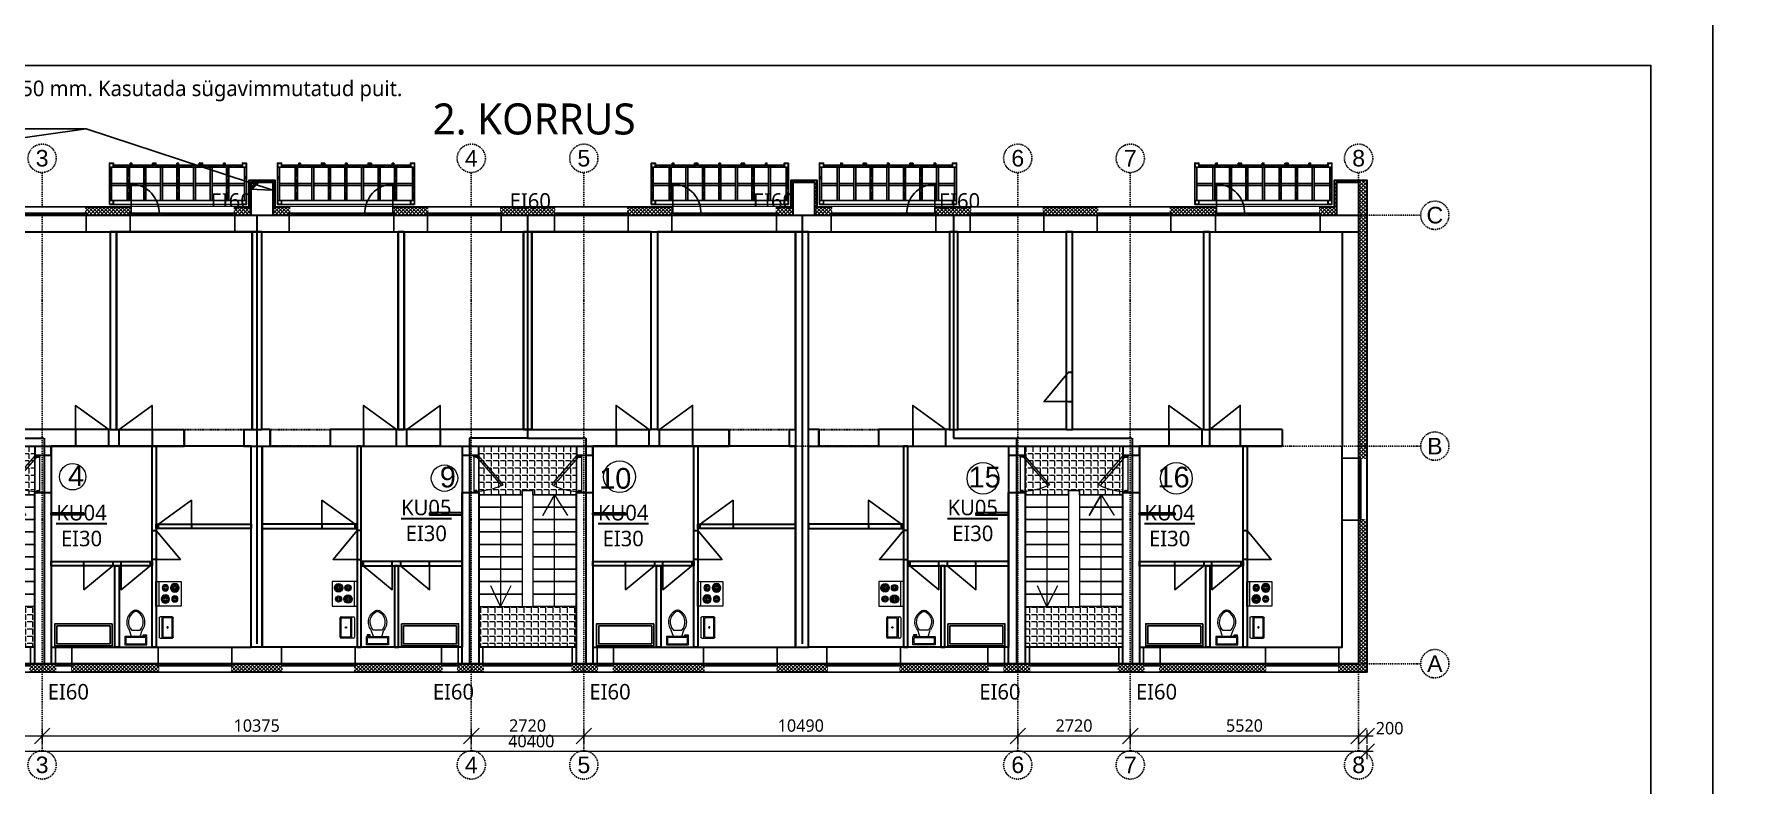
# Model space of a CAD drawing. Header units: millimetres. Extents: x 83708 to 840243643, y 645190 to 956201.
# Drawn here: x 324673 to 366279, y 892768 to 910901 of the extents above; entities that cross this region are included whole.
import ezdxf
from ezdxf import colors
from ezdxf.entities.mleader import LeaderData, LeaderLine
from ezdxf.math import Vec2, Vec3

# ---------------------------------------------------------------- set-up
doc = ezdxf.new("R2010")
doc.units = ezdxf.units.MM
doc.header["$PDMODE"] = 2
doc.header["$PDSIZE"] = 5
for name, pattern in [('CENTER', [50.8, 31.75, -6.35, 6.35, -6.35]), ('DASHDOTX2', [50.8, 25.4, -12.7, 0, -12.7]), ('DASHED', [0.75, 0.5, -0.25])]:
    doc.linetypes.add(name, pattern=pattern)
doc.layers.add('!ESP_Abijoon', color=6, linetype='Continuous', plot=False)
doc.layers.add('!ESP_no_print', color=252, linetype='Continuous', plot=False)
for name, color, linetype in [('!ESP_Avatäited plaanil', 7, 'Continuous'), ('!ESP_Mineraalvill', 1, 'Continuous'), ('!ESP_Mõõt', 252, 'Continuous'), ('!ESP_Santehnikajamööbel', 252, 'Continuous'), ('!ESP_Tekst', 7, 'Continuous'), ('!ESP_Teljed', 30, 'DASHDOTX2'), ('!ESP_Teras', 5, 'Continuous'), ('!ESP_Viited', 7, 'Continuous')]:
    doc.layers.add(name, color=color, linetype=linetype)
for name, color, linetype, lineweight in [('!ESP_EI60 tuletõkkesektsioon', 1, 'DASHED', 30), ('!ESP_Konstruktsioon lõikes', 7, 'Continuous', 30), ('!ESP_Trepikoda plaanil', 7, 'Continuous', 0), ('AVATÄITED PLAANIDEL', 30, 'Continuous', 9), ('Sein', 7, 'Continuous', 9), ('Sisustus', 252, 'Continuous', 0)]:
    doc.layers.add(name, color=color, linetype=linetype, lineweight=lineweight)
doc.layers.add('Plaaditav ala', color=7, linetype='Continuous', lineweight=5, true_color=0x58ba48)
doc.styles.add('Annotative', font='malgunsl.ttf', dxfattribs={"height": 2})
doc.styles.add('Arial', font='arial.ttf')
doc.styles.get("Standard").update_dxf_attribs({"font": 'arial.ttf', "height": 2})
doc.dimstyles.new('Annotative', dxfattribs={"dimtxt": 2.5, "dimasz": 2.5, "dimexe": 1.25, "dimexo": 0.625, "dimtad": 1, "dimdec": 0, "dimrnd": 5, "dimtxsty": 'Annotative', "dimblk": 'OBLIQUE', "dimcen": 0, "dimdle": 1, "dimadec": 0, "dimazin": 0, "dimtfac": 1, "dimtdec": 0, "dimtmove": 0, "dimatfit": 3, "dimfxl": 1, "dimfxlon": 1, "dimarcsym": 1})

# ---------------------------------------------------------------- blocks, each defined once
blk = doc.blocks.new('Toilet - top')
at = {"lineweight": 0}
for p, q in [((-10, -8.5), (-8, -8.5)), ((-10, -9.5), (-10, -8.5)), ((-7, -9.5), (-10, -9.5)), ((-8, -8.5), (-8, -8)), ((-7, -8), (-7, -9.5)), ((-4, -8), (-6, -14)), ((4, -14), (-4, -14)), ((4, -8), (6, -14)), ((9.5, -6), (9.5, -2))]:
    blk.add_line(p, q, dxfattribs=at)
blk.add_lwpolyline([(10.5, -8), (10.5, 0), (-10.5, 0), (-10.5, -8)], close=True, dxfattribs=at)
for points in [[(-9.5, -2), (-9.5, -6)], [(8.5, -1), (-8.5, -1)], [(-8.5, -7), (8.5, -7)]]:
    blk.add_lwpolyline(points, dxfattribs=at)
for centre, radius, start, end in [((-8.6, -1.9), 0.884, 81.8699, 188.1301), ((-8.6, -6.1), 0.884, 171.8699, 278.1301), ((3.5, -21.6), 12.2, 141.4691, 247.9714), ((4.2, -21.8), 11.3, 136.3677, 238.9468), ((-3.5, -21.6), 12.2, 292.0284, 38.5307), ((-4.2, -21.8), 11.3, 301.053, 43.6321), ((8.6, -1.9), 0.884, 351.8699, 98.1301), ((8.6, -6.1), 0.884, 261.8699, 8.1301), ((0, -27.9), 4, 245.7318, 294.2682), ((0, -29), 4, 254.8605, 285.1395)]:
    blk.add_arc(centre, radius, start, end, dxfattribs=at)
blk = doc.blocks.new('A$Cc606a28b')
for points in [[(-1382, 535), (0, 535), (0, 0), (-1382, 0)], [(-1332, 485), (-50, 485), (-50, 50), (-1332, 50)]]:
    blk.add_lwpolyline(points, close=True)
blk = doc.blocks.new('Sink-single - 30 in top')
at = {"layer": '!ESP_Santehnikajamööbel', "lineweight": 0}
blk.add_line((-15, -3.999996), (15, -3.999996), dxfattribs=at)
for points in [[(-13.5, 0), (13.5, 0)], [(-15, -18.499996), (-15, -1.5)], [(-13.5, -17.499996), (-13.5, -6.499996)], [(13.5, -19.999996), (-13.5, -19.999996)], [(-12.5, -5.499996), (12.5, -5.499996)], [(12.5, -18.499996), (-12.5, -18.499996)], [(13.5, -6.499996), (13.5, -17.499996)], [(15, -1.5), (15, -18.499996)]]:
    blk.add_lwpolyline(points, dxfattribs=at)
for radius in [1, 0.5]:
    blk.add_circle((0, -11.999996), radius, dxfattribs=at)
for centre, radius, start, end in [((-13.5, -1.5), 1.5, 90, 180), ((-13.5, -18.499996), 1.5, 180, 270), ((-12.5, -6.499996), 1, 90, 180), ((-12.5, -17.499996), 1, 180, 270), ((12.5, -6.499996), 1, 0, 90), ((12.5, -17.499996), 1, 270, 0), ((13.5, -1.5), 1.5, 0, 90), ((13.5, -18.499996), 1.5, 270, 0)]:
    blk.add_arc(centre, radius, start, end, dxfattribs=at)
blk = doc.blocks.new('plt')
at = {"lineweight": 0}
blk.add_line((-89740, 177104), (-89740, 177695), dxfattribs=at)
blk.add_lwpolyline([(-90273, 177104), (-89663, 177104), (-89663, 177695), (-90273, 177695)], close=True, dxfattribs=at)
for centre, radius in [((-90121, 177543), 102), ((-90121, 177543), 76.2), ((-90121, 177273), 76.2), ((-90121, 177543), 50.8), ((-90121, 177273), 50.8), ((-90121, 177543), 25.4), ((-90121, 177273), 25.4), ((-89892, 177273), 102), ((-89892, 177543), 76.2), ((-89892, 177273), 76.2), ((-89892, 177543), 50.8), ((-89892, 177273), 50.8), ((-89892, 177543), 25.4), ((-89892, 177273), 25.4)]:
    blk.add_circle(centre, radius, dxfattribs=at)
blk = doc.blocks.new('A$Cb20d89c2')
at = {"lineweight": 0}
blk.add_blockref('A$Cc606a28b', (-89, 84), dxfattribs=at)
at = {"layer": 'Sisustus'}
blk.add_blockref('plt', (87133, -176055), dxfattribs=at)
for name, p, xscale, yscale, zscale, rotation in [('Toilet - top', (-2046, 109), -25.39999999999418, 25.39999999999418, 25.4, 180), ('Sink-single - 30 in top', (-2606, 530), 17.14500000000407, 17.14500000000407, 17.14500000000407, 270)]:
    blk.add_blockref(name, p, dxfattribs=dict(at, xscale=xscale, yscale=yscale, zscale=zscale, rotation=rotation))
blk = doc.blocks.new('A$C7043d8c8')
at = {"layer": '!ESP_Avatäited plaanil'}
blk.add_lwpolyline([(0, 0), (-800, 583), (-800, -28)], dxfattribs=at)
at = {"layer": '!ESP_Konstruktsioon lõikes'}
blk.add_lwpolyline([(-800, 0), (-800, -400), (0, -400), (0, 0)], dxfattribs=at)
blk = doc.blocks.new('A$Cef77760f')
at = {"layer": '!ESP_Teljed'}
for points in [[(-31825, -2104), (-31825, 11875)], [(-21450, -2104), (-21450, 11875)], [(-18730, -2104), (-18730, 11875)], [(-8240, -2104), (-8240, 11875)], [(-5520, -2104), (-5520, 11875)], [(0, -2104), (0, 11875)], [(-42300, 10840), (1500, 10840)], [(1500, 5260), (-42300, 5260)], [(1500, 0), (-42300, 0)]]:
    blk.add_lwpolyline(points, dxfattribs=at)
for centre in [(-31825, 12217), (-21450, 12217), (-18730, 12217), (-8240, 12217), (-5520, 12217), (0, 12217), (1842, 10840), (1842, 5260), (1842, 0), (-31825, -2446), (-21450, -2446), (-18730, -2446), (-8240, -2446), (-5520, -2446), (0, -2446)]:
    blk.add_circle(centre, 342, dxfattribs=at)
at = {"layer": '!ESP_Teljed', "char_height": 400, "width": 684.66, "attachment_point": 5, "style": 'Arial'}
for s, insert in [('3', (-31825, 12217)), ('4', (-21450, 12217)), ('5', (-18730, 12217)), ('6', (-8240, 12217)), ('7', (-5520, 12217)), ('8', (0, 12217)), ('C', (1842, 10840)), ('B', (1842, 5260)), ('A', (1842, 0)), ('3', (-31825, -2446)), ('4', (-21450, -2446)), ('5', (-18730, -2446)), ('6', (-8240, -2446)), ('7', (-5520, -2446)), ('8', (0, -2446))]:
    blk.add_mtext(s, dxfattribs=dict(at, insert=insert))
blk = doc.blocks.new('A$C465a11ed')
at = {"layer": '!ESP_Avatäited plaanil'}
blk.add_lwpolyline([(0, 100), (-700, 683), (-700, 72)], dxfattribs=at)
at = {"layer": '!ESP_Konstruktsioon lõikes'}
blk.add_lwpolyline([(-700, 100), (-700, 0), (0, 0), (0, 100)], dxfattribs=at)
blk = doc.blocks.new('A$Ced9abb52')
at = {"layer": '!ESP_Avatäited plaanil'}
for points in [[(-2590, 2970), (-3390, 3553), (-3390, 2942)], [(-2540, 2820), (-3123, 2120), (-2512, 2120)]]:
    blk.add_lwpolyline(points, dxfattribs=at)
at = {"layer": '!ESP_Konstruktsioon lõikes'}
for points in [[(-4835, 4860), (0, 4860), (0, 0), (-4835, 0)], [(-2440, 4860), (-2540, 4860), (-2540, 0), (-2440, 0)], [(-4835, 2970), (-4835, 2870), (-2540, 2870), (-2540, 2970)], [(-790, 3251), (-790, 3201), (0, 3201), (0, 3251)], [(-2440, 2070), (-2440, 1970), (0, 1970), (0, 2070)], [(-1540, 1970), (-1640, 1970), (-1640, 0), (-1540, 0)]]:
    blk.add_lwpolyline(points, close=True, dxfattribs=at)
for points in [[(-3390, 2970), (-3390, 2870), (-2590, 2870), (-2590, 2970)], [(-2540, 2120), (-2440, 2120), (-2440, 2820), (-2540, 2820)]]:
    blk.add_lwpolyline(points, dxfattribs=at)
at = {"lineweight": 0, "rotation": 180}
for p in [(-2390, 2070), (-1490, 2070)]:
    blk.add_blockref('A$C465a11ed', p, dxfattribs=at)
blk = doc.blocks.new('A$C101496a2')
blk.add_wipeout([(-1780, -320), (0, -320), (0, -370), (-25, -370), (-25, -520), (-1755, -520), (-1755, -370), (-1780, -370)])
at = {"layer": '!ESP_Avatäited plaanil'}
for points in [[(-1780, 80), (-1780, -320), (-1780, -370), (-1730, -370), (-1730, -320), (-1780, -320), (0, -320), (0, 80), (0, -320), (0, -370), (-50, -370), (-50, -320), (-50, -370), (-1730, -370), (-1730, -345), (-50, -345)], [(-1755, -520), (-25, -520)]]:
    blk.add_lwpolyline(points, dxfattribs=at)
blk = doc.blocks.new('A$C3a8d00b1')
blk.add_wipeout([(0, -320), (400, -320), (400, -370), (375, -370), (375, -520), (25, -520), (25, -370), (0, -370)])
at = {"layer": '!ESP_Avatäited plaanil'}
for points in [[(0, 80), (0, -320), (0, -370), (50, -370), (50, -320), (0, -320), (400, -320), (400, 80), (400, -320), (400, -370), (350, -370), (350, -320), (350, -370), (50, -370), (50, -345), (350, -345)], [(25, -520), (375, -520)]]:
    blk.add_lwpolyline(points, dxfattribs=at)
blk = doc.blocks.new('A$Cbc4ac388')
blk.add_wipeout([(-200, -750), (-200, 750), (-150, 750), (-150, 725), (0, 725), (0, -725), (-150, -725), (-150, -750)])
at = {"layer": '!ESP_Avatäited plaanil'}
for points in [[(-600, -750), (-200, -750), (-150, -750), (-150, -700), (-200, -700), (-200, -750), (-200, 750), (-600, 750), (-200, 750), (-150, 750), (-150, 700), (-200, 700), (-150, 700), (-150, -700), (-175, -700), (-175, 700)], [(0, -725), (0, 725)]]:
    blk.add_lwpolyline(points, dxfattribs=at)
blk = doc.blocks.new('A$C79e321d3')
blk.add_wipeout([(2530, 0), (0, 0), (0, 50), (25, 50), (25, 200), (2505, 200), (2505, 50), (2530, 50)])
at = {"layer": '!ESP_Avatäited plaanil'}
for points in [[(2530, -400), (2530, 0), (2530, 50), (2480, 50), (2480, 0), (2530, 0), (0, 0), (0, -400), (0, 0), (0, 50), (50, 50), (50, 0), (50, 50), (2480, 50), (2480, 25), (800, 25)], [(700, 25), (50, 25)]]:
    blk.add_lwpolyline(points, dxfattribs=at)
blk.add_lwpolyline([(25, 50), (25, 750, -0.429169), (700, 25), (50, 25)], format="xyb")
for points in [[(700, 0), (750, 0), (750, 50), (700, 50)], [(750, 0), (800, 0), (800, 50), (750, 50)]]:
    blk.add_lwpolyline(points, close=True)
blk = doc.blocks.new('A$Cfe1c92e5')
at = {"lineweight": 0, "xscale": -1}
for name, p in [('A$C79e321d3', (3460, 0)), ('A$C79e321d3', (16680, 0)), ('A$C79e321d3', (29780, 0)), ('A$Cbc4ac388', (-200, -6620)), ('A$C3a8d00b1', (5135, -10520)), ('A$C101496a2', (13962, -10520)), ('A$C3a8d00b1', (18230, -10520)), ('A$C101496a2', (27145, -10520)), ('A$C3a8d00b1', (31440, -10520)), ('A$C101496a2', (37745, -10520))]:
    blk.add_blockref(name, p, dxfattribs=at)
at = {"lineweight": 0}
for name, p in [('A$C79e321d3', (10300, 0)), ('A$C79e321d3', (23400, 0)), ('A$C79e321d3', (36540, 0)), ('A$Cbc4ac388', (40200, -6620)), ('A$C101496a2', (2495, -10520)), ('A$C3a8d00b1', (8495, -10520)), ('A$C101496a2', (12762, -10520)), ('A$C3a8d00b1', (21590, -10520)), ('A$C101496a2', (25945, -10520)), ('A$C3a8d00b1', (34800, -10520))]:
    blk.add_blockref(name, p, dxfattribs=at)
at = {"lineweight": 0, "rotation": 180}
for p in [(4390, -320), (7460, -320), (17490, -320), (20560, -320), (30610, -320), (33680, -320)]:
    blk.add_blockref('A$C101496a2', p, dxfattribs=at)
blk = doc.blocks.new('A$C0366626d')
blk.add_wipeout([(-2160, 0), (0, 0), (0, -50), (-25, -50), (-25, -200), (-2135, -200), (-2135, -50), (-2160, -50)])
at = {"layer": '!ESP_Avatäited plaanil'}
for points in [[(-2160, 400), (-2160, 0), (-2160, -50), (-2110, -50), (-2110, 0), (-2160, 0), (0, 0), (0, 400), (0, 0), (0, -50), (-50, -50), (-50, 0), (-50, -50), (-2110, -50), (-2110, -25), (-50, -25)], [(-2135, -200), (-25, -200)]]:
    blk.add_lwpolyline(points, dxfattribs=at)
blk = doc.blocks.new('A$Cc7706974')
at = {"layer": '!ESP_Trepikoda plaanil', "lineweight": 0}
for points in [[(1050, -1175), (0, -1175), (0, -1475), (1050, -1475)], [(525, -1175), (525, -3875)], [(1050, -1075), (1050, -3875)], [(1050, -1075), (1310, -1075)], [(1310, -1075), (1310, -3875)], [(1310, -1175), (2360, -1175)], [(1310, -1175), (2360, -1175), (2360, -1475), (1310, -1475)], [(1835, -3875), (1835, -1175), (1549, -1675), (1835, -1175), (2149, -1675)], [(1050, -1475), (0, -1475), (0, -1775), (1050, -1775)], [(1310, -1475), (2360, -1475), (2360, -1775), (1310, -1775)], [(1050, -1775), (0, -1775), (0, -2075), (1050, -2075)], [(1050, -2075), (0, -2075), (0, -2375), (1050, -2375)], [(1310, -1775), (2360, -1775), (2360, -2075), (1310, -2075)], [(1310, -2075), (2360, -2075), (2360, -2375), (1310, -2375)], [(1050, -2375), (0, -2375), (0, -2675), (1050, -2675)], [(1310, -2375), (2360, -2375), (2360, -2675), (1310, -2675)], [(1050, -2675), (0, -2675), (0, -2975), (1050, -2975)], [(1310, -2675), (2360, -2675), (2360, -2975), (1310, -2975)], [(1050, -2975), (0, -2975), (0, -3275), (1050, -3275)], [(1050, -3275), (0, -3275), (0, -3575), (1050, -3575)], [(1310, -2975), (2360, -2975), (2360, -3275), (1310, -3275)], [(1310, -3275), (2360, -3275), (2360, -3575), (1310, -3575)], [(1050, -3575), (0, -3575), (0, -3875), (1050, -3875)], [(779, -3375), (525, -3875), (293, -3375)], [(1310, -3575), (2360, -3575), (2360, -3875), (1310, -3875)], [(1050, -3875), (1310, -3875)]]:
    blk.add_lwpolyline(points, dxfattribs=at)
blk = doc.blocks.new('A$C60414d2f')
at = {"layer": 'AVATÄITED PLAANIDEL'}
h = blk.add_hatch(dxfattribs=at)
h.set_pattern_fill('ANSI38', color=256, scale=50, angle=90)
h.set_pattern_definition([(135, (-325662.964, -884582.657), (-4.419417382, -4.419417382), []), (225, (-325662.964, -884582.657), (-4.419417382, -13.258252147), [15.625, -9.375])])
h.paths.add_polyline_path([(50, 0), (50, -70), (25, -70), (25, -120), (0, -120), (0, 0)])
h = blk.add_hatch(dxfattribs=at)
h.set_pattern_fill('ANSI38', color=256, scale=50, angle=90)
h.set_pattern_definition([(135, (-326150.322, -884470.0145), (-4.419417382, -4.419417382), []), (225, (-326150.322, -884470.0145), (-4.419417382, -13.258252147), [15.625, -9.375])])
h.paths.add_polyline_path([(850, 0), (850, -70), (875, -70), (875, -120), (900, -120), (900, 0)])
for points in [[(0, 0), (0, -120), (25, -120), (25, -70), (50, -70), (50, 0)], [(708, -713), (25, -120), (50, -77), (733, -669)], [(900, 0), (900, -120), (875, -120), (875, -70), (850, -70), (850, 0)], [(900, -120), (900, -120), (900, 0), (900, 0)]]:
    blk.add_lwpolyline(points, close=True, dxfattribs=at)
blk.add_lwpolyline([(25, -120), (0, -120), (0, 0), (900, 0), (900, -120), (125, -120)], dxfattribs=at)
blk.add_arc((-707, -5), 1586, 335.2449, 355.8422, dxfattribs=at)
blk = doc.blocks.new('A$Cafc8a1d9')
at = {"layer": 'Plaaditav ala', "ltscale": 5}
h = blk.add_hatch(dxfattribs=at)
h.set_pattern_fill('ANGLE', color=256, scale=25, angle=180)
h.set_pattern_definition([(180, (-8821.2, 400), (-2e-14, -174.625), [127, -47.625]), (270, (-8821.2, 400), (174.625, -3e-14), [127, -47.625])])
h.paths.add_polyline_path([(-400, 0), (-2760, 0), (-2760, -1175), (-1710, -1175), (-1710, -1075), (-1450, -1075), (-1450, -1175), (-400, -1175)])
h = blk.add_hatch(dxfattribs=at)
h.set_pattern_fill('ANGLE', color=256, scale=25, angle=180)
h.set_pattern_definition([(180, (0, 0), (-2e-14, -174.625), [127, -47.625]), (270, (0, 0), (174.625, -3e-14), [127, -47.625])])
h.paths.add_polyline_path([(-400, -3875), (-1450, -3875), (-1710, -3875), (-2760, -3875), (-2760, -4860), (-400, -4860)])
at = {"layer": '!ESP_Abijoon', "color": 8}
blk.add_lwpolyline([(-2760, 0), (-2760, -1175), (-1710, -1175), (-1710, -1075), (-1450, -1075), (-1450, -1175), (-400, -1175), (-400, 0), (-2760, 0)], dxfattribs=at)
at = {"layer": '!ESP_Konstruktsioon lõikes'}
blk.add_lwpolyline([(-3160, 0), (-3160, 0), (-3160, -220), (-2760, -220), (-2760, 0), (-400, 0), (-400, -220), (0, -220), (0, 0)], dxfattribs=at)
for points in [[(-3160, -1120), (-2760, -1120), (-2760, -5260), (-3160, -5260)], [(-400, -1120), (0, -1120), (0, -5260), (-400, -5260)], [(-400, -4860), (-2760, -4860), (-2760, -5260), (-400, -5260)]]:
    blk.add_lwpolyline(points, close=True, dxfattribs=at)
at = {"color": 6, "xscale": -1, "rotation": 90}
blk.add_blockref('A$C60414d2f', (-2880, -220), dxfattribs=at)
at = {"color": 6, "rotation": 270}
blk.add_blockref('A$C60414d2f', (-280, -220), dxfattribs=at)
at = {"color": 6}
blk.add_blockref('A$Cc7706974', (-2760, 0), dxfattribs=at)
at = {"layer": '!ESP_EI60 tuletõkkesektsioon', "char_height": 375, "width": 644.01, "attachment_point": 1, "style": 'Annotative'}
for s, insert in [('\\pxqc;{\\LKU05\\P}EI30', (-4350, -1296)), ('\\pxqc;{\\LKU04\\P}EI30', (410, -1421))]:
    blk.add_mtext(s, dxfattribs=dict(at, insert=insert))
at = {"lineweight": 0}
blk.add_blockref('A$C0366626d', (-500, -5260), dxfattribs=at)
blk = doc.blocks.new('_Oblique')
at = {"color": 0, "linetype": 'ByBlock', "lineweight": -2}
blk.add_line((-0.5, -0.5), (0.5, 0.5), dxfattribs=at)
blk = doc.blocks.new('*D837')
at = {"layer": '!ESP_Mõõt', "color": 0, "lineweight": -2, "transparency": 16777216}
for p, q in [((5455, -12435), (5455, -12773)), ((8175, -12435), (8175, -12773)), ((5305, -12585), (8325, -12585))]:
    blk.add_line(p, q, dxfattribs=at)
at = {"layer": 'Defpoints', "color": 0, "transparency": 16777216}
for p in [(5455, -11897), (8175, -11951), (8175, -12585)]:
    blk.add_point(p, dxfattribs=at)
at = {"layer": '!ESP_Mõõt', "color": 0, "lineweight": -2, "transparency": 16777216, "xscale": 375, "yscale": 375, "zscale": 375, "rotation": 180}
blk.add_blockref('_Oblique', (5455, -12585), dxfattribs=at)
at = {"layer": '!ESP_Mõõt', "color": 0, "lineweight": -2, "transparency": 16777216, "xscale": 375, "yscale": 375, "zscale": 375}
blk.add_blockref('_Oblique', (8175, -12585), dxfattribs=at)
at = {"layer": '!ESP_Mõõt', "color": 0, "lineweight": 0, "transparency": 16777216, "insert": (6815, -12336), "char_height": 300, "attachment_point": 5, "style": 'Annotative'}
blk.add_mtext('2720', dxfattribs=at)
blk = doc.blocks.new('*D838')
at = {"layer": '!ESP_Mõõt', "color": 0, "lineweight": -2, "transparency": 16777216}
for p, q in [((8175, -12435), (8175, -12773)), ((18550, -12435), (18550, -12773)), ((8025, -12585), (18700, -12585))]:
    blk.add_line(p, q, dxfattribs=at)
at = {"layer": 'Defpoints', "color": 0, "transparency": 16777216}
for p in [(8175, -11951), (18550, -11896), (18550, -12585)]:
    blk.add_point(p, dxfattribs=at)
at = {"layer": '!ESP_Mõõt', "color": 0, "lineweight": -2, "transparency": 16777216, "xscale": 375, "yscale": 375, "zscale": 375, "rotation": 180}
blk.add_blockref('_Oblique', (8175, -12585), dxfattribs=at)
at = {"layer": '!ESP_Mõõt', "color": 0, "lineweight": -2, "transparency": 16777216, "xscale": 375, "yscale": 375, "zscale": 375}
blk.add_blockref('_Oblique', (18550, -12585), dxfattribs=at)
at = {"layer": '!ESP_Mõõt', "color": 0, "lineweight": 0, "transparency": 16777216, "insert": (13362, -12336), "char_height": 300, "attachment_point": 5, "style": 'Annotative'}
blk.add_mtext('10375', dxfattribs=at)
blk = doc.blocks.new('*D839')
at = {"layer": '!ESP_Mõõt', "color": 0, "lineweight": -2, "transparency": 16777216}
for p, q in [((18550, -12435), (18550, -12773)), ((21270, -12435), (21270, -12773)), ((18400, -12585), (21420, -12585))]:
    blk.add_line(p, q, dxfattribs=at)
at = {"layer": 'Defpoints', "color": 0, "transparency": 16777216}
for p in [(18550, -11896), (21270, -11914), (21270, -12585)]:
    blk.add_point(p, dxfattribs=at)
at = {"layer": '!ESP_Mõõt', "color": 0, "lineweight": -2, "transparency": 16777216, "xscale": 375, "yscale": 375, "zscale": 375, "rotation": 180}
blk.add_blockref('_Oblique', (18550, -12585), dxfattribs=at)
at = {"layer": '!ESP_Mõõt', "color": 0, "lineweight": -2, "transparency": 16777216, "xscale": 375, "yscale": 375, "zscale": 375}
blk.add_blockref('_Oblique', (21270, -12585), dxfattribs=at)
at = {"layer": '!ESP_Mõõt', "color": 0, "lineweight": 0, "transparency": 16777216, "insert": (19910, -12336), "char_height": 300, "attachment_point": 5, "style": 'Annotative'}
blk.add_mtext('2720', dxfattribs=at)
blk = doc.blocks.new('*D840')
at = {"layer": '!ESP_Mõõt', "color": 0, "lineweight": -2, "transparency": 16777216}
for p, q in [((21270, -12435), (21270, -12773)), ((31760, -12435), (31760, -12773)), ((21120, -12585), (31910, -12585))]:
    blk.add_line(p, q, dxfattribs=at)
at = {"layer": 'Defpoints', "color": 0, "transparency": 16777216}
for p in [(21270, -11914), (31760, -11878), (31760, -12585)]:
    blk.add_point(p, dxfattribs=at)
at = {"layer": '!ESP_Mõõt', "color": 0, "lineweight": -2, "transparency": 16777216, "xscale": 375, "yscale": 375, "zscale": 375, "rotation": 180}
blk.add_blockref('_Oblique', (21270, -12585), dxfattribs=at)
at = {"layer": '!ESP_Mõõt', "color": 0, "lineweight": -2, "transparency": 16777216, "xscale": 375, "yscale": 375, "zscale": 375}
blk.add_blockref('_Oblique', (31760, -12585), dxfattribs=at)
at = {"layer": '!ESP_Mõõt', "color": 0, "lineweight": 0, "transparency": 16777216, "insert": (26515, -12336), "char_height": 300, "attachment_point": 5, "style": 'Annotative'}
blk.add_mtext('10490', dxfattribs=at)
blk = doc.blocks.new('*D826')
at = {"layer": '!ESP_Mõõt', "color": 0, "lineweight": -2, "transparency": 16777216}
for p, q in [((31760, -12435), (31760, -12773)), ((34480, -12435), (34480, -12773)), ((31610, -12585), (34630, -12585))]:
    blk.add_line(p, q, dxfattribs=at)
at = {"layer": 'Defpoints', "color": 0, "transparency": 16777216}
for p in [(31760, -11878), (34480, -11787), (34480, -12585)]:
    blk.add_point(p, dxfattribs=at)
at = {"layer": '!ESP_Mõõt', "color": 0, "lineweight": -2, "transparency": 16777216, "xscale": 375, "yscale": 375, "zscale": 375, "rotation": 180}
blk.add_blockref('_Oblique', (31760, -12585), dxfattribs=at)
at = {"layer": '!ESP_Mõõt', "color": 0, "lineweight": -2, "transparency": 16777216, "xscale": 375, "yscale": 375, "zscale": 375}
blk.add_blockref('_Oblique', (34480, -12585), dxfattribs=at)
at = {"layer": '!ESP_Mõõt', "color": 0, "lineweight": 0, "transparency": 16777216, "insert": (33120, -12336), "char_height": 300, "attachment_point": 5, "style": 'Annotative'}
blk.add_mtext('2720', dxfattribs=at)
blk = doc.blocks.new('*D827')
at = {"layer": '!ESP_Mõõt', "color": 0, "lineweight": -2, "transparency": 16777216}
for p, q in [((34480, -12435), (34480, -12773)), ((40000, -12435), (40000, -12773)), ((34330, -12585), (40150, -12585))]:
    blk.add_line(p, q, dxfattribs=at)
at = {"layer": 'Defpoints', "color": 0, "transparency": 16777216}
for p in [(34480, -11787), (40000, -12023), (40000, -12585)]:
    blk.add_point(p, dxfattribs=at)
at = {"layer": '!ESP_Mõõt', "color": 0, "lineweight": -2, "transparency": 16777216, "xscale": 375, "yscale": 375, "zscale": 375, "rotation": 180}
blk.add_blockref('_Oblique', (34480, -12585), dxfattribs=at)
at = {"layer": '!ESP_Mõõt', "color": 0, "lineweight": -2, "transparency": 16777216, "xscale": 375, "yscale": 375, "zscale": 375}
blk.add_blockref('_Oblique', (40000, -12585), dxfattribs=at)
at = {"layer": '!ESP_Mõõt', "color": 0, "lineweight": 0, "transparency": 16777216, "insert": (37240, -12336), "char_height": 300, "attachment_point": 5, "style": 'Annotative'}
blk.add_mtext('5520', dxfattribs=at)
blk = doc.blocks.new('*D833')
at = {"layer": '!ESP_Mõõt', "color": 0, "lineweight": -2, "transparency": 16777216}
for p, q in [((-200, -12812), (-200, -13150)), ((40200, -12812), (40200, -13150)), ((40350, -12962), (-350, -12962))]:
    blk.add_line(p, q, dxfattribs=at)
at = {"layer": 'Defpoints', "color": 0, "transparency": 16777216}
for p in [(-200, -11040), (40200, -11040), (-200, -12962)]:
    blk.add_point(p, dxfattribs=at)
at = {"layer": '!ESP_Mõõt', "color": 0, "lineweight": -2, "transparency": 16777216, "xscale": 375, "yscale": 375, "zscale": 375, "rotation": 180}
blk.add_blockref('_Oblique', (-200, -12962), dxfattribs=at)
at = {"layer": '!ESP_Mõõt', "color": 0, "lineweight": -2, "transparency": 16777216, "xscale": 375, "yscale": 375, "zscale": 375}
blk.add_blockref('_Oblique', (40200, -12962), dxfattribs=at)
at = {"layer": '!ESP_Mõõt', "color": 0, "lineweight": 0, "transparency": 16777216, "insert": (20000, -12713), "char_height": 300, "attachment_point": 5, "style": 'Annotative'}
blk.add_mtext('40400', dxfattribs=at)
blk = doc.blocks.new('*D835')
at = {"layer": '!ESP_Mõõt', "color": 0, "lineweight": -2, "transparency": 16777216}
for p, q in [((40000, -12435), (40000, -12773)), ((40200, -12435), (40200, -12773)), ((39850, -12585), (40350, -12585))]:
    blk.add_line(p, q, dxfattribs=at)
at = {"layer": 'Defpoints', "color": 0, "transparency": 16777216}
for p in [(40200, -11040), (40000, -12023), (40200, -12585)]:
    blk.add_point(p, dxfattribs=at)
at = {"layer": '!ESP_Mõõt', "color": 0, "lineweight": -2, "transparency": 16777216, "xscale": 375, "yscale": 375, "zscale": 375, "rotation": 180}
blk.add_blockref('_Oblique', (40000, -12585), dxfattribs=at)
at = {"layer": '!ESP_Mõõt', "color": 0, "lineweight": -2, "transparency": 16777216, "xscale": 375, "yscale": 375, "zscale": 375}
blk.add_blockref('_Oblique', (40200, -12585), dxfattribs=at)
at = {"layer": '!ESP_Mõõt', "color": 0, "lineweight": 0, "transparency": 16777216, "insert": (40749, -12400), "char_height": 300, "attachment_point": 5, "style": 'Annotative'}
blk.add_mtext('200', dxfattribs=at)
blk = doc.blocks.new('A$C9a407918')
at = {"layer": '!ESP_Teras'}
for points in [[(-3315, -75), (-3215, -75), (-3215, 25), (-3315, 25)], [(-3310, -70), (-3220, -70), (-3220, 20), (-3310, 20)], [(0, -75), (-100, -75), (-100, 25), (0, 25)], [(-5, -70), (-95, -70), (-95, 20), (-5, 20)], [(-3265, -875), (-3315, -875), (-3315, -75), (-3265, -75)], [(-100, -25), (-3215, -25), (-3215, -75), (-100, -75)], [(-2835, -875), (-2885, -875), (-2885, -75), (-2835, -75)], [(-2435, -875), (-2485, -875), (-2485, -75), (-2435, -75)], [(-2035, -875), (-2085, -875), (-2085, -75), (-2035, -75)], [(-1635, -875), (-1685, -875), (-1685, -75), (-1635, -75)], [(-1235, -875), (-1285, -875), (-1285, -75), (-1235, -75)], [(-835, -875), (-885, -875), (-885, -75), (-835, -75)], [(-435, -875), (-485, -875), (-485, -75), (-435, -75)], [(-50, -75), (0, -75), (0, -875), (-50, -875)], [(-50, -875), (0, -875), (0, -75), (-50, -75)], [(-3265, -466), (-2885, -466), (-2885, -516), (-3265, -516)], [(-2835, -466), (-2485, -466), (-2485, -516), (-2835, -516)], [(-2435, -466), (-2085, -466), (-2085, -516), (-2435, -516)], [(-2035, -466), (-1685, -466), (-1685, -516), (-2035, -516)], [(-1635, -466), (-1285, -466), (-1285, -516), (-1635, -516)], [(-1235, -466), (-885, -466), (-885, -516), (-1235, -516)], [(-835, -466), (-485, -466), (-485, -516), (-835, -516)], [(-435, -466), (-50, -466), (-50, -516), (-435, -516)], [(-3315, -975), (-3215, -975), (-3215, -875), (-3315, -875)], [(-3310, -970), (-3220, -970), (-3220, -880), (-3310, -880)], [(-100, -875), (-3215, -875), (-3215, -975), (-100, -975)], [(0, -975), (-100, -975), (-100, -875), (0, -875)], [(-5, -970), (-95, -970), (-95, -880), (-5, -880)]]:
    blk.add_lwpolyline(points, close=True, dxfattribs=at)
at = {"layer": '!ESP_Teras', "linetype": 'DASHED'}
for points in [[(-3268, -875), (-3312, -875), (-3312, -75), (-3268, -75)], [(-100, -28), (-3215, -28), (-3215, -72), (-100, -72)], [(-2838, -875), (-2882, -875), (-2882, -75), (-2838, -75)], [(-2438, -875), (-2482, -875), (-2482, -75), (-2438, -75)], [(-2038, -875), (-2082, -875), (-2082, -75), (-2038, -75)], [(-1638, -875), (-1682, -875), (-1682, -75), (-1638, -75)], [(-1238, -875), (-1282, -875), (-1282, -75), (-1238, -75)], [(-838, -875), (-882, -875), (-882, -75), (-838, -75)], [(-438, -875), (-482, -875), (-482, -75), (-438, -75)], [(-3, -875), (-47, -875), (-47, -75), (-3, -75)], [(-3265, -513), (-2885, -513), (-2885, -516), (-3265, -516)], [(-2835, -513), (-2485, -513), (-2485, -516), (-2835, -516)], [(-2435, -513), (-2085, -513), (-2085, -516), (-2435, -516)], [(-2035, -513), (-1685, -513), (-1685, -516), (-2035, -516)], [(-1635, -513), (-1285, -513), (-1285, -516), (-1635, -516)], [(-1235, -513), (-885, -513), (-885, -516), (-1235, -516)], [(-835, -513), (-485, -513), (-485, -516), (-835, -516)], [(-435, -513), (-50, -513), (-50, -516), (-435, -516)], [(-100, -878), (-3215, -878), (-3215, -972), (-100, -972)]]:
    blk.add_lwpolyline(points, close=True, dxfattribs=at)
at = {"color": 5, "linetype": 'ByBlock', "transparency": 33554687}
for points in [[(-2758, 25), (-2798, 25), (-2798, -15), (-2758, -15)], [(-2761, 22), (-2795, 22), (-2795, -12), (-2761, -12)], [(-2174, 25), (-2254, 25), (-2254, -15), (-2174, -15)], [(-2177, 22), (-2251, 22), (-2251, -12), (-2177, -12)], [(-1630, 25), (-1670, 25), (-1670, -15), (-1630, -15)], [(-1633, 22), (-1667, 22), (-1667, -12), (-1633, -12)], [(-1046, 25), (-1126, 25), (-1126, -15), (-1046, -15)], [(-1049, 22), (-1123, 22), (-1123, -12), (-1049, -12)], [(-502, 25), (-542, 25), (-542, -15), (-502, -15)], [(-505, 22), (-539, 22), (-539, -12), (-505, -12)], [(-3275, -305), (-3315, -305), (-3315, -345), (-3275, -345)], [(-3278, -308), (-3312, -308), (-3312, -342), (-3278, -342)], [(-2758, -15), (-2798, -15), (-2798, -25), (-2758, -25)], [(-2174, -15), (-2254, -15), (-2254, -25), (-2174, -25)], [(-1630, -15), (-1670, -15), (-1670, -25), (-1630, -25)], [(-1046, -15), (-1126, -15), (-1126, -25), (-1046, -25)], [(-502, -15), (-542, -15), (-542, -25), (-502, -25)]]:
    blk.add_lwpolyline(points, close=True, dxfattribs=at)
blk = doc.blocks.new('A$Cb56cea9a')
at = {"layer": '!ESP_Mõõt', "lineweight": 0}
for base, p1, p2, picture, middle in [((-200, -12962.2), (40200, -11040), (-200, -11040), '*D833', (20000, -12713.3)), ((8175, -12585.3), (5455, -11896.7), (8175, -11951.1), '*D837', (6815, -12336.3)), ((18550, -12585.3), (8175, -11951.1), (18550, -11896.3), '*D838', (13362.5, -12335.5)), ((21270, -12585.3), (18550, -11896.3), (21270, -11914.4), '*D839', (19910, -12336.3)), ((31760.1, -12585.3), (21270, -11914.4), (31760.1, -11877.8), '*D840', (26515, -12335.5)), ((34480.1, -12585.3), (31760.1, -11877.8), (34480.1, -11787.2), '*D826', (33120.1, -12336.3)), ((40000, -12585.3), (34480.1, -11787.2), (40000, -12022.7), '*D827', (37240, -12336.3))]:
    dim = blk.add_linear_dim(base=base, p1=p1, p2=p2, dimstyle='Annotative', dxfattribs=at)
    dim.commit()
    dim.dimension.update_dxf_attribs({"geometry": picture, "text_midpoint": middle})
dim = blk.add_linear_dim(base=(40200, -12585.3), p1=(40000, -12022.7), p2=(40200, -11040), dimstyle='Annotative', dxfattribs=at)
dim.commit()
dim.dimension.update_dxf_attribs({"geometry": '*D835', "text_midpoint": (40748.8, -12648.8), "dimtype": 128})

msp = doc.modelspace()

# ---------------------------------------------------------------- hatches: boundary and pattern name
at = {"layer": '!ESP_Mineraalvill'}
h = msp.add_hatch(dxfattribs=at)
h.set_pattern_fill('ANSI37', color=256, scale=20)
h.set_pattern_definition([(45, (221735.545, 906612.974), (-44.90128, 44.90128), []), (135, (221735.545, 906612.974), (-44.90128, -44.90128), [])])
h.paths.add_polyline_path([(356683.7, 895689.3), (351163.8, 895689.3), (351163.8, 895489.3), (356883.7, 895489.3), (356883.7, 906729.3), (356883.7, 907379.3), (356103.7, 907379.3), (356103.7, 906729.3), (343583.7, 906729.3), (343583.7, 907379.3), (342963.7, 907379.3), (342963.7, 906729.3), (330483.7, 906729.3), (330483.7, 907379.3), (329863.7, 907379.3), (329863.7, 906729.3), (317263.7, 906729.3), (317263.7, 907379), (316483.7, 907379), (316483.7, 895489.3), (324858.7, 895489.3), (324858.7, 895689.3), (317083.7, 895689.3), (316683.7, 895689.3), (316683.7, 906529.3), (316683.7, 907329.3), (317213.7, 907329.3), (317213.7, 906529.3), (320323.7, 906529.3), (329913.7, 906529.3), (329913.7, 907329.3), (330433.7, 907329.3), (330433.7, 906529.3), (343013.7, 906529.3), (343013.7, 907329.3), (343533.7, 907329.3), (343533.7, 906529.3), (356153.7, 906529.3), (356153.7, 907329.3), (356683.7, 907329.3), (356683.7, 906529.3)])
h.paths.add_polyline_path([(337953.7, 895489.3), (337953.7, 895689.3), (324858.7, 895689.3), (324858.7, 895489.3)], flags=17)
h.paths.add_polyline_path([(351163.8, 895489.3), (351163.8, 895689.3), (337953.7, 895689.3), (337953.7, 895489.3)], flags=17)

# ---------------------------------------------------------------- linework, layer by layer
at = {"layer": '!ESP_Avatäited plaanil'}
for points in [[(349663.7, 902725.7), (349080.7, 902025.7), (349692.1, 902025.7)], [(353083.7, 901349.3), (353823.7, 901932.2), (353823.7, 901320.9)], [(340763.6, 899059.3), (341563.6, 899642.2), (341563.6, 899030.9)], [(340713.6, 898909.3), (341296.6, 898209.3), (340685.2, 898209.3)], [(353988.7, 898909.3), (354571.6, 898209.3), (353960.3, 898209.3)]]:
    msp.add_lwpolyline(points, dxfattribs=at)
at = {"layer": '!ESP_EI60 tuletõkkesektsioon', "linetype": 'CENTER', "lineweight": 30, "ltscale": 0.1}
for points in [[(330046.3, 906529.3), (330046.3, 896169.3)], [(336593.7, 906529.3), (336593.7, 901141.8), (335188, 901141.8), (335188, 895689.3)], [(343228.8, 906529.3), (343228.8, 896169.3)], [(346893.7, 906529.3), (346893.7, 901141.8), (351209.5, 901141.8), (351209.5, 895689.3)], [(323503.7, 906129.3), (323503.7, 901141.8), (324909.4, 901141.8), (324909.4, 895689.3)], [(336593.7, 906129.3), (336593.7, 901141.8), (337999.4, 901141.8), (337999.4, 895689.3)], [(348423.7, 895689.3), (348423.7, 901141.8)]]:
    msp.add_lwpolyline(points, dxfattribs=at)
at = {"layer": '!ESP_Konstruktsioon lõikes'}
for p, q in [((328288.7, 901349.3), (328288.7, 900949.3)), ((329733.7, 901349.3), (329733.7, 900949.3)), ((330373.7, 901349.3), (330373.7, 900949.3)), ((331818.7, 901349.3), (331818.7, 900949.3)), ((341468.7, 901349.3), (341468.7, 900949.3)), ((342913.7, 901349.3), (342913.7, 900949.3)), ((343633.7, 901349.3), (343633.7, 900949.3)), ((345078.7, 901349.3), (345078.7, 900949.3)), ((354838.7, 901349.3), (354838.7, 900949.3)), ((356283.7, 901349.3), (356283.7, 900949.3))]:
    msp.add_line(p, q, dxfattribs=at)
for points in [[(324858.7, 895489.3), (316483.7, 895489.3), (316483.7, 907379), (317263.7, 907379), (317263.7, 906729.3), (329863.7, 906729.3), (329863.7, 907379.3), (330483.7, 907379.3), (330483.7, 906729.3), (342963.7, 906729.3), (342963.7, 907379.3), (343583.7, 907379.3), (343583.7, 906729.3), (356103.7, 906729.3), (356103.7, 907379.3), (356883.7, 907379.3), (356883.7, 906729.3), (356883.7, 895489.3), (351163.8, 895489.3)], [(329913.7, 906529.3), (329913.7, 907329.3), (330433.7, 907329.3), (330433.7, 906529.3)], [(343013.7, 906529.3), (343013.7, 907329.3), (343533.7, 907329.3), (343533.7, 906529.3)], [(356153.7, 906529.3), (356153.7, 907329.3), (356683.7, 907329.3), (356683.7, 906529.3)], [(317083.7, 906529.3), (356683.7, 906529.3)], [(317083.7, 906129.3), (356683.7, 906129.3)], [(329733.7, 901349.3), (329933.7, 901349.3), (329933.7, 906129.3), (326653.7, 906129.3), (326653.7, 901349.3), (328288.7, 901349.3)], [(330373.7, 901349.3), (330173.7, 901349.3), (330173.7, 906129.3), (333463.7, 906129.3), (333463.7, 901349.3), (331818.7, 901349.3)], [(342913.7, 901349.3), (343068.8, 901349.3), (343068.8, 906129.3), (339733.7, 906129.3), (339733.7, 901349.3), (341468.7, 901349.3)], [(343633.7, 901349.3), (343388.8, 901349.3), (343388.8, 906129.3), (346793.7, 906129.3), (346793.7, 901349.3), (345078.7, 901349.3)], [(354838.7, 901349.3), (353083.7, 901349.3), (353083.7, 906129.3), (356283.7, 906129.3), (356283.7, 901349.3)], [(349663.7, 902025.7), (349763.7, 902025.7), (349763.7, 902725.7), (349663.7, 902725.7)], [(353823.7, 901349.3), (353823.7, 900949.3), (353083.7, 900949.3), (353083.7, 901349.3)], [(318528.7, 900949.3), (328288.7, 900949.3)], [(329733.7, 900949.3), (329933.7, 900949.3)], [(330173.7, 900949.3), (330373.7, 900949.3)], [(331818.7, 900949.3), (341468.7, 900949.3)], [(342913.7, 900949.3), (343068.8, 900949.3)], [(343433.7, 900949.3), (343633.7, 900949.3)], [(345078.7, 900949.3), (354838.7, 900949.3)], [(354838.7, 900949.3), (351383.8, 900949.3), (351383.8, 896089.3), (356283.7, 896089.3), (356283.7, 900949.3)], [(340713.6, 898209.3), (340613.6, 898209.3), (340613.6, 898909.3), (340713.6, 898909.3)], [(341563.6, 899059.3), (341563.6, 898959.3), (340763.6, 898959.3), (340763.6, 899059.3)], [(353988.7, 898209.3), (353888.7, 898209.3), (353888.7, 898909.3), (353988.7, 898909.3)], [(317083.7, 895689.3), (356683.7, 895689.3)], [(335233.7, 895489.3), (324858.7, 895489.3)], [(337953.7, 895489.3), (324858.7, 895489.3)], [(348443.8, 895489.3), (337953.7, 895489.3)], [(351163.8, 895489.3), (337953.7, 895489.3)]]:
    msp.add_lwpolyline(points, dxfattribs=at)
for points in [[(316683.7, 906529.3), (356683.7, 906529.3), (356683.7, 895689.3), (316683.7, 895689.3)], [(323603.7, 906129.3), (326503.7, 906129.3), (326503.7, 901349.3), (323603.7, 901349.3)], [(326653.7, 906129.3), (326503.7, 906129.3), (326503.7, 901349.3), (326653.7, 901349.3)], [(330173.7, 906129.3), (329933.7, 906129.3), (329933.7, 901349.3), (330173.7, 901349.3)], [(333463.7, 906129.3), (333613.7, 906129.3), (333613.7, 901349.3), (333463.7, 901349.3)], [(333613.7, 906129.3), (333463.7, 906129.3), (333463.7, 901349.3), (333613.7, 901349.3)], [(333613.7, 906129.3), (336493.7, 906129.3), (336493.7, 901349.3), (333613.7, 901349.3)], [(336493.7, 906129.3), (336693.7, 906129.3), (336693.7, 901349.3), (336493.7, 901349.3)], [(336693.7, 906129.3), (336493.7, 906129.3), (336493.7, 901349.3), (336693.7, 901349.3)], [(339583.7, 906129.3), (336693.7, 906129.3), (336693.7, 901349.3), (339583.7, 901349.3)], [(339583.7, 906129.3), (339733.7, 906129.3), (339733.7, 901349.3), (339583.7, 901349.3)], [(343388.8, 906129.3), (343068.8, 906129.3), (343068.8, 896089.3), (343388.8, 896089.3)], [(346993.7, 906129.3), (346793.7, 906129.3), (346793.7, 901349.3), (346993.7, 901349.3)], [(346993.7, 906129.3), (349613.7, 906129.3), (349613.7, 901349.3), (346993.7, 901349.3)], [(349763.7, 906129.3), (349613.7, 906129.3), (349613.7, 901349.3), (349763.7, 901349.3)], [(349763.7, 906129.3), (352933.7, 906129.3), (352933.7, 901349.3), (349763.7, 901349.3)], [(353083.7, 906129.3), (352933.7, 906129.3), (352933.7, 901349.3), (353083.7, 901349.3)], [(330178.7, 896089.3), (329913.7, 896089.3), (329913.7, 900949.3), (330178.7, 900949.3)], [(343068.8, 900949.3), (338173.7, 900949.3), (338173.7, 896089.3), (343068.8, 896089.3)], [(340613.6, 900949.3), (340713.6, 900949.3), (340713.6, 896089.3), (340613.6, 896089.3)], [(353888.7, 900949.3), (353988.7, 900949.3), (353988.7, 896089.3), (353888.7, 896089.3)], [(338963.6, 899340.6), (338963.6, 899290.6), (338173.7, 899290.6), (338173.7, 899340.6)], [(352238.7, 899340.6), (352238.7, 899290.6), (351383.8, 899290.6), (351383.8, 899340.6)], [(343068.8, 899059.3), (343068.8, 898959.3), (340713.6, 898959.3), (340713.6, 899059.3)], [(340613.6, 898159.3), (340613.6, 898059.3), (338173.7, 898059.3), (338173.7, 898159.3)], [(339713.6, 898059.3), (339813.6, 898059.3), (339813.6, 896089.3), (339713.6, 896089.3)], [(353888.7, 898159.3), (353888.7, 898059.3), (351383.8, 898059.3), (351383.8, 898159.3)], [(352988.7, 898059.3), (353088.7, 898059.3), (353088.7, 896089.3), (352988.7, 896089.3)]]:
    msp.add_lwpolyline(points, close=True, dxfattribs=at)
at = {"layer": '!ESP_Konstruktsioon lõikes', "linetype": 'DASHED', "ltscale": 0.1}
for points in [[(329733.7, 900949.3), (328288.7, 900949.3), (328288.7, 901349.3), (329733.7, 901349.3)], [(331818.7, 900949.3), (330373.7, 900949.3), (330373.7, 901349.3), (331818.7, 901349.3)], [(342913.7, 900949.3), (341468.7, 900949.3), (341468.7, 901349.3), (342913.7, 901349.3)], [(345078.7, 900949.3), (343633.7, 900949.3), (343633.7, 901349.3), (345078.7, 901349.3)]]:
    msp.add_lwpolyline(points, close=True, dxfattribs=at)
at = {"layer": '!ESP_no_print'}
for points in [[(302249.6, 911650.6), (365249.6, 911650.6), (365249.6, 867100.6), (302249.6, 867100.6)], [(302249.6, 911650.6), (365249.6, 911650.6), (365249.6, 867100.6), (302249.6, 867100.6)], [(305249.6, 910150.6), (363749.6, 910150.6), (363749.6, 868600.6), (305249.6, 868600.6)], [(305249.6, 910150.6), (363749.6, 910150.6), (363749.6, 868600.6), (305249.6, 868600.6)]]:
    msp.add_lwpolyline(points, close=True, dxfattribs=at)

# ---------------------------------------------------------------- block references
at = {"lineweight": 0}
for name, p in [('A$Cef77760f', (356683.7, 895689.3)), ('A$C7043d8c8', (326468.7, 901349.3)), ('A$C7043d8c8', (333428.7, 901349.3)), ('A$C7043d8c8', (339533.7, 901349.3)), ('A$C7043d8c8', (346703.8, 901349.3)), ('A$C7043d8c8', (352898.7, 901349.3)), ('A$Ced9abb52', (335013.6, 896089.3)), ('A$Ced9abb52', (348223.7, 896089.3)), ('A$Cb20d89c2', (335013.6, 896035.5)), ('A$Cb20d89c2', (348223.7, 896035.5))]:
    msp.add_blockref(name, p, dxfattribs=at)
at = {"lineweight": 0, "xscale": -1}
for name, p in [('A$C7043d8c8', (326718.7, 901349.3)), ('A$C7043d8c8', (333678.7, 901349.3)), ('A$C7043d8c8', (339783.7, 901349.3)), ('A$Ced9abb52', (325078.8, 896089.3)), ('A$Cb20d89c2', (325078.8, 896035.5)), ('A$Cb20d89c2', (338173.7, 896035.5)), ('A$Cb20d89c2', (351448.8, 896035.5))]:
    msp.add_blockref(name, p, dxfattribs=at)
at = {"lineweight": 0, "xscale": -1, "rotation": 180}
for p in [(339663.6, 898159.3), (340563.6, 898159.3), (352938.7, 898159.3), (353838.7, 898159.3)]:
    msp.add_blockref('A$C465a11ed', p, dxfattribs=at)

# ---------------------------------------------------------------- texts
at = {"layer": '!ESP_EI60 tuletõkkesektsioon', "char_height": 375, "width": 33016.31, "attachment_point": 7, "style": 'Annotative'}
for insert in [(328932.3, 906682.1), (336161.7, 906682.1), (342039.9, 906682.1), (346537.9, 906682.1), (324994.4, 894819.1), (334304.1, 894819.1), (338089.4, 894819.1), (347514.2, 894819.1), (351299.5, 894819.1)]:
    msp.add_mtext('EI60', dxfattribs=dict(at, insert=insert))
at = {"layer": '!ESP_Tekst', "insert": (334297.9, 908849.4), "char_height": 750, "width": 30275.718, "attachment_point": 4, "style": 'Annotative'}
msp.add_mtext('2. KORRUS', dxfattribs=at)

# ---------------------------------------------------------------- next in the draw order: block references
at = {"lineweight": 0}
msp.add_blockref('A$Cfe1c92e5', (316683.7, 906529.3), dxfattribs=at)

# ---------------------------------------------------------------- next in the draw order: block references
at = {"lineweight": 0, "xscale": -1}
for p in [(326483.7, 907764.3), (339583.7, 907764.3), (352723.7, 907764.3)]:
    msp.add_blockref('A$C9a407918', p, dxfattribs=at)
at = {"lineweight": 0}
for name, p in [('A$C9a407918', (333863.7, 907764.3)), ('A$C9a407918', (346963.7, 907764.3)), ('A$Cafc8a1d9', (325078.7, 900949.3)), ('A$Cafc8a1d9', (338173.6, 900949.3)), ('A$Cafc8a1d9', (351383.7, 900949.3))]:
    msp.add_blockref(name, p, dxfattribs=at)

# ---------------------------------------------------------------- next in the draw order: leaders
at = {"layer": '!ESP_Viited', "ltscale": 15}
ml = msp.add_multileader_mtext('Standard', dxfattribs=at)
ml.set_content('Väljaaste soojustuse paksus 50 mm. Kasutada sügavimmutatud puit. ', color=256, style='Annotative')
ml.set_leader_properties()
ml.build(insert=Vec2(0, 0))
ml.multileader.update_dxf_attribs({"text_left_attachment_type": 5, "text_right_attachment_type": 5, "dogleg_length": 0.5, "arrow_head_size": 375, "scale": 150})
ctx = ml.context
ctx.base_point, ctx.scale, ctx.char_height, ctx.arrow_head_size, ctx.landing_gap_size, ctx.plane_origin = Vec3(317841.6, 908615.2), 150, 375, 375, 0, Vec3(322627.7, 903072.1)
ctx.left_attachment, ctx.right_attachment = 5, 5
notes = []
notes.append((ctx, [(1, (1, 1, 0), (325926.9, 908615.2), (-1, 0), 0.5, [(1, [(317213.7, 906929.3), (317023.4, 907379)], 0, []), (4, [(330173.7, 907379.3), (329863.7, 907156.7), (330433.7, 907139.6)], 0, [])])]))
ctx.mtext.insert, ctx.mtext.width, ctx.mtext.defined_height, ctx.mtext.flow_direction = Vec3(317841.6, 909784), 8855.682, 2165.1, 5
for ctx, leaders in notes:
    for number, flags, end, landing, length, lines in leaders:
        leader = LeaderData()
        leader.index, (leader.has_last_leader_line, leader.has_dogleg_vector, leader.attachment_direction) = number, flags
        leader.last_leader_point, leader.dogleg_vector, leader.dogleg_length = Vec3(end), Vec3(landing), length
        for number, points, colour, breaks in lines:
            line = LeaderLine()
            line.index, line.vertices, line.color, line.breaks = number, Vec3.list(points), colors.encode_raw_color(colour), breaks
            leader.lines.append(line)
        ctx.leaders.append(leader)

# ---------------------------------------------------------------- next in the draw order: linework, layer by layer
at = {"layer": 'Sein'}
for centre, radius in [((325596.9, 900208.2), 318.7), ((334585.7, 900174.7), 318.7), ((338817.2, 900208.7), 383.9), ((347600.8, 900170), 383.9), ((352278.9, 900170), 383.9)]:
    msp.add_circle(centre, radius, dxfattribs=at)

# ---------------------------------------------------------------- next in the draw order: block references
at = {"lineweight": 0}
msp.add_blockref('A$Cb56cea9a', (316683.7, 906529.3), dxfattribs=at)

# ---------------------------------------------------------------- next in the draw order: texts
at = {"layer": 'Sein', "char_height": 500}
for s, insert, attachment_point in [('4', (325483.9, 900484.5), 1), ('9', (334472.8, 900451), 1), ('10', (339102.1, 900419.9), 3), ('15', (347255.1, 900451), 1), ('16', (352598.9, 900451), 3)]:
    msp.add_mtext_dynamic_manual_height_columns(s, width=608.355, gutter_width=12.5, heights=[0], dxfattribs=dict(at, insert=insert, attachment_point=attachment_point))

doc.saveas('drawing.dxf')
